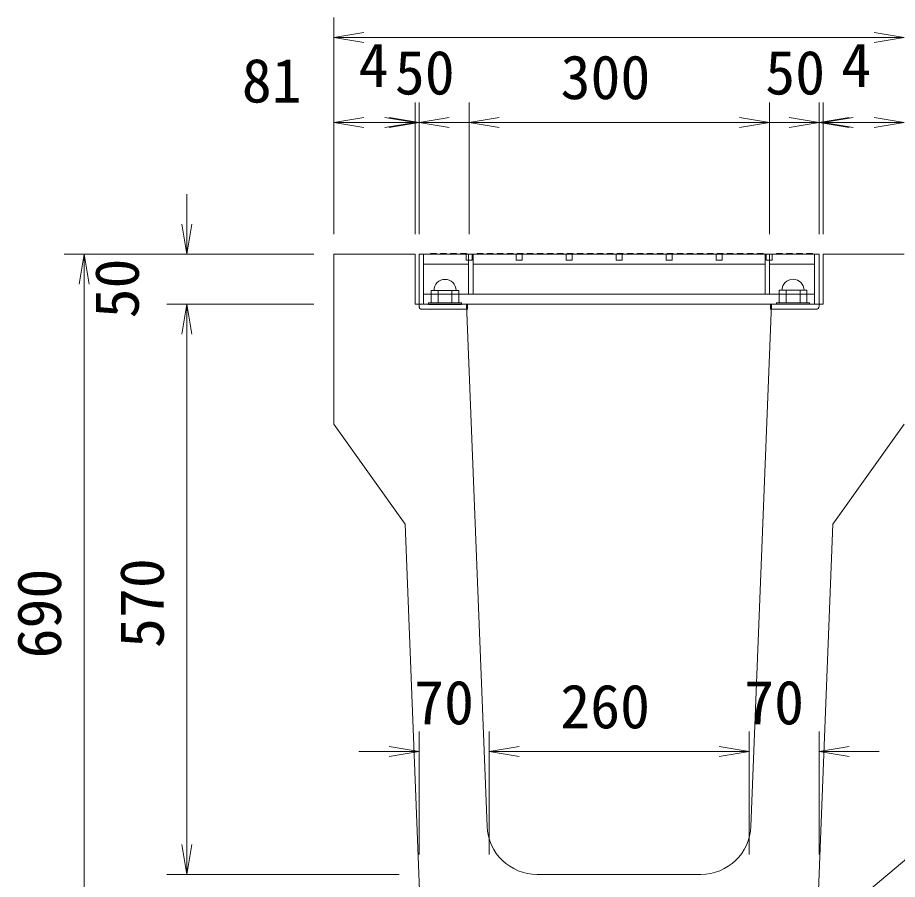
# Model space of a CAD drawing. Units: millimetres, scale not verified. Extents: x 0 to 84100, y 0 to 59400.
# Drawn here: x 55593 to 59991, y 48120 to 52428 of the extents above; entities that cross this region are included whole.
import ezdxf
from ezdxf.enums import TextEntityAlignment as Align

# ---------------------------------------------------------------- set-up
doc = ezdxf.new("R2010")
doc.units = ezdxf.units.MM
doc.header["$LTSCALE"] = 100
for name, color, linetype, lineweight in [('D-STR-DIM（寸法）', 7, 'Continuous', 18), ('D-STR-HTXT（旗揚げ）', 7, 'Continuous', 18), ('D-STR-STR2（構造物）', 4, 'Continuous', 18), ('D-STR（構造物外形線）', 1, 'Continuous', 18)]:
    doc.layers.add(name, color=color, linetype=linetype, lineweight=lineweight)
doc.styles.add('ＭＳ ゴシック', font='')
doc.styles.get('ＭＳ ゴシック').set_extended_font_data('MS Gothic')

msp = doc.modelspace()

# ---------------------------------------------------------------- linework, layer by layer
at = {"layer": 'D-STR-DIM（寸法）'}
for p, q in [((57174.4, 51344.7), (57174.4, 52427.5)), ((57174.4, 52327.5), (57324.4, 52352.5)), ((59874.4, 52352.5), (60024.4, 52327.5)), ((57324.4, 52302.5), (57174.4, 52327.5)), ((57174.4, 52327.5), (57324.4, 52327.5)), ((59874.4, 52327.5), (57324.4, 52327.5)), ((60024.4, 52327.5), (59874.4, 52302.5)), ((60024.4, 52327.5), (59874.4, 52327.5)), ((57174.4, 51344.7), (57174.4, 52003.9)), ((57579.4, 51344.7), (57579.4, 52003.9)), ((57579.4, 51344.7), (57579.4, 52003.9)), ((57599.4, 51344.7), (57599.4, 52003.9)), ((57599.4, 51344.7), (57599.4, 52003.9)), ((57849.4, 51344.7), (57849.4, 52003.9)), ((57849.4, 51344.7), (57849.4, 52003.9)), ((59350.9, 51344.7), (59350.9, 52003.9)), ((59350.9, 51344.7), (59350.9, 52003.9)), ((59599.4, 51344.7), (59599.4, 52003.9)), ((59599.4, 51344.7), (59599.4, 52003.9)), ((59619.4, 51344.7), (59619.4, 52003.9)), ((59619.4, 51344.7), (59619.4, 52003.9)), ((57174.4, 51903.9), (57324.4, 51928.9)), ((57324.4, 51878.9), (57174.4, 51903.9)), ((57174.4, 51903.9), (57324.4, 51903.9)), ((57429.4, 51903.9), (57279.4, 51903.9)), ((57449.4, 51903.9), (57299.4, 51903.9)), ((57324.4, 51903.9), (57429.4, 51903.9)), ((57429.4, 51928.9), (57579.4, 51903.9)), ((57429.4, 51928.9), (57579.4, 51903.9)), ((57579.4, 51903.9), (57429.4, 51878.9)), ((57579.4, 51903.9), (57429.4, 51903.9)), ((57579.4, 51903.9), (57429.4, 51878.9)), ((57579.4, 51903.9), (57429.4, 51903.9)), ((57449.4, 51928.9), (57599.4, 51903.9)), ((57599.4, 51903.9), (57449.4, 51878.9)), ((57599.4, 51903.9), (57449.4, 51903.9)), ((57599.4, 51903.9), (57749.4, 51928.9)), ((57749.4, 51878.9), (57599.4, 51903.9)), ((57599.4, 51903.9), (57749.4, 51903.9)), ((57749.4, 51903.9), (57899.4, 51903.9)), ((57849.4, 51903.9), (57999.4, 51928.9)), ((57849.4, 51903.9), (57999.4, 51928.9)), ((57999.4, 51878.9), (57849.4, 51903.9)), ((57849.4, 51903.9), (57999.4, 51903.9)), ((57999.4, 51878.9), (57849.4, 51903.9)), ((57849.4, 51903.9), (57999.4, 51903.9)), ((57999.4, 51903.9), (59200.9, 51903.9)), ((57999.4, 51903.9), (58149.4, 51903.9)), ((59200.9, 51903.9), (59050.9, 51903.9)), ((59200.9, 51928.9), (59350.9, 51903.9)), ((59200.9, 51928.9), (59350.9, 51903.9)), ((59350.9, 51903.9), (59200.9, 51878.9)), ((59350.9, 51903.9), (59200.9, 51903.9)), ((59350.9, 51903.9), (59200.9, 51878.9)), ((59350.9, 51903.9), (59200.9, 51903.9)), ((59449.4, 51903.9), (59299.4, 51903.9)), ((59449.4, 51928.9), (59599.4, 51903.9)), ((59599.4, 51903.9), (59449.4, 51878.9)), ((59599.4, 51903.9), (59449.4, 51903.9)), ((59599.4, 51903.9), (59749.4, 51928.9)), ((59749.4, 51878.9), (59599.4, 51903.9)), ((59599.4, 51903.9), (59749.4, 51903.9)), ((59619.4, 51903.9), (59769.4, 51928.9)), ((59619.4, 51903.9), (59769.4, 51928.9)), ((59769.4, 51878.9), (59619.4, 51903.9)), ((59619.4, 51903.9), (59769.4, 51903.9)), ((59769.4, 51878.9), (59619.4, 51903.9)), ((59619.4, 51903.9), (59769.4, 51903.9)), ((59749.4, 51903.9), (59899.4, 51903.9)), ((59769.4, 51903.9), (59919.4, 51903.9)), ((59874.4, 51903.9), (59769.4, 51903.9)), ((59874.4, 51928.9), (60024.4, 51903.9)), ((60024.4, 51903.9), (59874.4, 51878.9)), ((60024.4, 51903.9), (59874.4, 51903.9)), ((56439.6, 51394.7), (56439.6, 51544.7)), ((56439.6, 51244.7), (56414.6, 51394.7)), ((56464.6, 51394.7), (56439.6, 51244.7)), ((56439.6, 51244.7), (56439.6, 51394.7)), ((57074.4, 51244.7), (55826, 51244.7)), ((55901, 51094.7), (55926, 51244.7)), ((55926, 51244.7), (55951, 51094.7)), ((55926, 51244.7), (55926, 51094.7)), ((57074.4, 51244.7), (56339.6, 51244.7)), ((55926, 51094.7), (55926, 47944.7)), ((57798.7, 51064.1), (57660.1, 51064.1)), ((57660.1, 51064.1), (57660.1, 51001.6)), ((57694.7, 51001.6), (57694.7, 51064.1)), ((57764, 51001.6), (57764, 51064.1)), ((57798.7, 51001.6), (57798.7, 51064.1)), ((59400.1, 51064.7), (59538.6, 51064.7)), ((59400.1, 51002.2), (59400.1, 51064.7)), ((59434.7, 51002.2), (59434.7, 51064.7)), ((59504, 51002.2), (59504, 51064.7)), ((59538.6, 51064.7), (59538.6, 51002.2)), ((57074.4, 50994.7), (56339.6, 50994.7)), ((57074.4, 50994.7), (56339.6, 50994.7)), ((56414.6, 50844.7), (56439.6, 50994.7)), ((56414.6, 50844.7), (56439.6, 50994.7)), ((56439.6, 50994.7), (56464.6, 50844.7)), ((56439.6, 50994.7), (56439.6, 50844.7)), ((56439.6, 50994.7), (56464.6, 50844.7)), ((56439.6, 50994.7), (56439.6, 50844.7)), ((57811.9, 51001.6), (57646.9, 51001.6)), ((57646.9, 51001.6), (57646.9, 50994.1)), ((57646.9, 50994.1), (57729.4, 50994.1)), ((57660.1, 51001.6), (57798.7, 51001.6)), ((57729.4, 50994.1), (57811.9, 50994.1)), ((57811.9, 50994.1), (57811.9, 51001.6)), ((59386.9, 51002.2), (59551.9, 51002.2)), ((59386.9, 50994.7), (59386.9, 51002.2)), ((59469.4, 50994.7), (59386.9, 50994.7)), ((59538.6, 51002.2), (59400.1, 51002.2)), ((59551.9, 50994.7), (59469.4, 50994.7)), ((59551.9, 51002.2), (59551.9, 50994.7)), ((56439.6, 50844.7), (56439.6, 50694.7)), ((56439.6, 50844.7), (56439.6, 48294.7)), ((57599.4, 48244.7), (57599.4, 48858.8)), ((57949.4, 48244.7), (57949.4, 48858.8)), ((57949.4, 48244.7), (57949.4, 48858.8)), ((59249.4, 48244.7), (59249.4, 48858.8)), ((59249.4, 48244.7), (59249.4, 48858.8)), ((59599.4, 48244.7), (59599.4, 48858.8)), ((57449.4, 48783.8), (57599.4, 48758.8)), ((57949.4, 48758.8), (58099.4, 48783.8)), ((57949.4, 48758.8), (58099.4, 48783.8)), ((59099.4, 48783.8), (59249.4, 48758.8)), ((59099.4, 48783.8), (59249.4, 48758.8)), ((59599.4, 48758.8), (59749.4, 48783.8)), ((57449.4, 48758.8), (57299.4, 48758.8)), ((57599.4, 48758.8), (57449.4, 48733.8)), ((57599.4, 48758.8), (57449.4, 48758.8)), ((58099.4, 48733.8), (57949.4, 48758.8)), ((57949.4, 48758.8), (58099.4, 48758.8)), ((58099.4, 48733.8), (57949.4, 48758.8)), ((57949.4, 48758.8), (58099.4, 48758.8)), ((58099.4, 48758.8), (59099.4, 48758.8)), ((58099.4, 48758.8), (58249.4, 48758.8)), ((59099.4, 48758.8), (58949.4, 48758.8)), ((59249.4, 48758.8), (59099.4, 48733.8)), ((59249.4, 48758.8), (59099.4, 48758.8)), ((59249.4, 48758.8), (59099.4, 48733.8)), ((59249.4, 48758.8), (59099.4, 48758.8)), ((59749.4, 48733.8), (59599.4, 48758.8)), ((59599.4, 48758.8), (59749.4, 48758.8)), ((59749.4, 48758.8), (59899.4, 48758.8)), ((56439.6, 48144.7), (56414.6, 48294.7)), ((56464.6, 48294.7), (56439.6, 48144.7)), ((56439.6, 48144.7), (56439.6, 48294.7)), ((57499.4, 48144.7), (56339.6, 48144.7))]:
    msp.add_line(p, q, dxfattribs=at)
for centre in [(57729.4, 51064.1), (59469.4, 51064.7)]:
    msp.add_arc(centre, 55, 0, 180, dxfattribs=at)
at = {"layer": 'D-STR-HTXT（旗揚げ）'}
msp.add_line((59401.6, 47690.8), (60254.2, 48407.1), dxfattribs=at)
at = {"layer": 'D-STR-STR2（構造物）'}
for p, q in [((57621.9, 51244.7), (57599.4, 51244.7)), ((57599.4, 51244.7), (57599.4, 50984.7)), ((57621.9, 50994.7), (57621.9, 51244.7)), ((57621.9, 51244.7), (57846.9, 51244.7)), ((57656.9, 51248.2), (57656.9, 51244.7)), ((57686.9, 51248.2), (57656.9, 51248.2)), ((57686.9, 51244.7), (57686.9, 51248.2)), ((57706.9, 51248.2), (57706.9, 51244.7)), ((57736.9, 51248.2), (57706.9, 51248.2)), ((57736.9, 51244.7), (57736.9, 51248.2)), ((57756.9, 51248.2), (57756.9, 51244.7)), ((57786.9, 51248.2), (57756.9, 51248.2)), ((57786.9, 51244.7), (57786.9, 51248.2)), ((57806.9, 51248.2), (57806.9, 51244.7)), ((57836.9, 51248.2), (57806.9, 51248.2)), ((57834.4, 51214.7), (57834.4, 51244.7)), ((57834.4, 51244.7), (57864.4, 51244.7)), ((57836.9, 51244.7), (57836.9, 51248.2)), ((57846.9, 51244.7), (57869.4, 51244.7)), ((57846.9, 51044.7), (57846.9, 51244.7)), ((57864.4, 51244.7), (57864.4, 51214.7)), ((57869.4, 51244.7), (59329.4, 51244.7)), ((57869.4, 51244.7), (57869.4, 51044.7)), ((57889.4, 51248.2), (57889.4, 51244.7)), ((57919.4, 51248.2), (57889.4, 51248.2)), ((57919.4, 51244.7), (57919.4, 51248.2)), ((57939.4, 51248.2), (57939.4, 51244.7)), ((57969.4, 51248.2), (57939.4, 51248.2)), ((57969.4, 51244.7), (57969.4, 51248.2)), ((57989.4, 51248.2), (57989.4, 51244.7)), ((58019.4, 51248.2), (57989.4, 51248.2)), ((58019.4, 51244.7), (58019.4, 51248.2)), ((58039.4, 51248.2), (58039.4, 51244.7)), ((58069.4, 51248.2), (58039.4, 51248.2)), ((58069.4, 51244.7), (58069.4, 51248.2)), ((58084.4, 51214.7), (58084.4, 51244.7)), ((58084.4, 51244.7), (58114.4, 51244.7)), ((58089.4, 51248.2), (58089.4, 51244.7)), ((58119.4, 51248.2), (58089.4, 51248.2)), ((58114.4, 51244.7), (58114.4, 51214.7)), ((58119.4, 51244.7), (58119.4, 51248.2)), ((58139.4, 51248.2), (58139.4, 51244.7)), ((58169.4, 51248.2), (58139.4, 51248.2)), ((58169.4, 51244.7), (58169.4, 51248.2)), ((58189.4, 51248.2), (58189.4, 51244.7)), ((58219.4, 51248.2), (58189.4, 51248.2)), ((58219.4, 51244.7), (58219.4, 51248.2)), ((58239.4, 51248.2), (58239.4, 51244.7)), ((58269.4, 51248.2), (58239.4, 51248.2)), ((58269.4, 51244.7), (58269.4, 51248.2)), ((58289.4, 51248.2), (58289.4, 51244.7)), ((58319.4, 51248.2), (58289.4, 51248.2)), ((58319.4, 51244.7), (58319.4, 51248.2)), ((58334.4, 51214.7), (58334.4, 51244.7)), ((58334.4, 51244.7), (58364.4, 51244.7)), ((58339.4, 51248.2), (58339.4, 51244.7)), ((58369.4, 51248.2), (58339.4, 51248.2)), ((58364.4, 51244.7), (58364.4, 51214.7)), ((58369.4, 51244.7), (58369.4, 51248.2)), ((58389.4, 51248.2), (58389.4, 51244.7)), ((58419.4, 51248.2), (58389.4, 51248.2)), ((58419.4, 51244.7), (58419.4, 51248.2)), ((58439.4, 51248.2), (58439.4, 51244.7)), ((58469.4, 51248.2), (58439.4, 51248.2)), ((58469.4, 51244.7), (58469.4, 51248.2)), ((58489.4, 51248.2), (58489.4, 51244.7)), ((58519.4, 51248.2), (58489.4, 51248.2)), ((58519.4, 51244.7), (58519.4, 51248.2)), ((58539.4, 51248.2), (58539.4, 51244.7)), ((58569.4, 51248.2), (58539.4, 51248.2)), ((58569.4, 51244.7), (58569.4, 51248.2)), ((58584.4, 51214.7), (58584.4, 51244.7)), ((58584.4, 51244.7), (58614.4, 51244.7)), ((58589.4, 51248.2), (58589.4, 51244.7)), ((58619.4, 51248.2), (58589.4, 51248.2)), ((58614.4, 51244.7), (58614.4, 51214.7)), ((58619.4, 51244.7), (58619.4, 51248.2)), ((58639.4, 51248.2), (58639.4, 51244.7)), ((58669.4, 51248.2), (58639.4, 51248.2)), ((58669.4, 51244.7), (58669.4, 51248.2)), ((58689.4, 51248.2), (58689.4, 51244.7)), ((58719.4, 51248.2), (58689.4, 51248.2)), ((58719.4, 51244.7), (58719.4, 51248.2)), ((58739.4, 51248.2), (58739.4, 51244.7)), ((58769.4, 51248.2), (58739.4, 51248.2)), ((58769.4, 51244.7), (58769.4, 51248.2)), ((58789.4, 51248.2), (58789.4, 51244.7)), ((58819.4, 51248.2), (58789.4, 51248.2)), ((58819.4, 51244.7), (58819.4, 51248.2)), ((58834.4, 51214.7), (58834.4, 51244.7)), ((58834.4, 51244.7), (58864.4, 51244.7)), ((58839.4, 51248.2), (58839.4, 51244.7)), ((58869.4, 51248.2), (58839.4, 51248.2)), ((58864.4, 51244.7), (58864.4, 51214.7)), ((58869.4, 51244.7), (58869.4, 51248.2)), ((58889.4, 51248.2), (58889.4, 51244.7)), ((58919.4, 51248.2), (58889.4, 51248.2)), ((58919.4, 51244.7), (58919.4, 51248.2)), ((58939.4, 51248.2), (58939.4, 51244.7)), ((58969.4, 51248.2), (58939.4, 51248.2)), ((58969.4, 51244.7), (58969.4, 51248.2)), ((58989.4, 51248.2), (58989.4, 51244.7)), ((59019.4, 51248.2), (58989.4, 51248.2)), ((59019.4, 51244.7), (59019.4, 51248.2)), ((59039.4, 51248.2), (59039.4, 51244.7)), ((59069.4, 51248.2), (59039.4, 51248.2)), ((59069.4, 51244.7), (59069.4, 51248.2)), ((59084.4, 51214.7), (59084.4, 51244.7)), ((59084.4, 51244.7), (59114.4, 51244.7)), ((59089.4, 51248.2), (59089.4, 51244.7)), ((59119.4, 51248.2), (59089.4, 51248.2)), ((59114.4, 51244.7), (59114.4, 51214.7)), ((59119.4, 51244.7), (59119.4, 51248.2)), ((59139.4, 51248.2), (59139.4, 51244.7)), ((59169.4, 51248.2), (59139.4, 51248.2)), ((59169.4, 51244.7), (59169.4, 51248.2)), ((59189.4, 51248.2), (59189.4, 51244.7)), ((59219.4, 51248.2), (59189.4, 51248.2)), ((59219.4, 51244.7), (59219.4, 51248.2)), ((59239.4, 51248.2), (59239.4, 51244.7)), ((59269.4, 51248.2), (59239.4, 51248.2)), ((59269.4, 51244.7), (59269.4, 51248.2)), ((59289.4, 51248.2), (59289.4, 51244.7)), ((59319.4, 51248.2), (59289.4, 51248.2)), ((59319.4, 51244.7), (59319.4, 51248.2)), ((59351.9, 51244.7), (59329.4, 51244.7)), ((59329.4, 51244.7), (59329.4, 51044.7)), ((59334.4, 51214.7), (59334.4, 51244.7)), ((59334.4, 51244.7), (59364.4, 51244.7)), ((59351.9, 51244.7), (59576.9, 51244.7)), ((59351.9, 51044.7), (59351.9, 51244.7)), ((59364.4, 51244.7), (59364.4, 51214.7)), ((59386.9, 51248.2), (59386.9, 51244.7)), ((59416.9, 51248.2), (59386.9, 51248.2)), ((59416.9, 51244.7), (59416.9, 51248.2)), ((59436.9, 51248.2), (59436.9, 51244.7)), ((59466.9, 51248.2), (59436.9, 51248.2)), ((59466.9, 51244.7), (59466.9, 51248.2)), ((59486.9, 51248.2), (59486.9, 51244.7)), ((59516.9, 51248.2), (59486.9, 51248.2)), ((59516.9, 51244.7), (59516.9, 51248.2)), ((59536.9, 51248.2), (59536.9, 51244.7)), ((59566.9, 51248.2), (59536.9, 51248.2)), ((59566.9, 51244.7), (59566.9, 51248.2)), ((59576.9, 51244.7), (59599.4, 51244.7)), ((59576.9, 50994.7), (59576.9, 51244.7)), ((59599.4, 51244.7), (59599.4, 50984.7)), ((57621.9, 51194.7), (57846.9, 51194.7)), ((57864.4, 51214.7), (57834.4, 51214.7)), ((57869.4, 51194.7), (59329.4, 51194.7)), ((58114.4, 51214.7), (58084.4, 51214.7)), ((58364.4, 51214.7), (58334.4, 51214.7)), ((58614.4, 51214.7), (58584.4, 51214.7)), ((58864.4, 51214.7), (58834.4, 51214.7)), ((59114.4, 51214.7), (59084.4, 51214.7)), ((59364.4, 51214.7), (59334.4, 51214.7)), ((59351.9, 51194.7), (59576.9, 51194.7)), ((57621.9, 51044.7), (57846.9, 51044.7)), ((57869.4, 51044.7), (57846.9, 51044.7)), ((57869.4, 51044.7), (59329.4, 51044.7)), ((59329.4, 51044.7), (59351.9, 51044.7)), ((59351.9, 51044.7), (59576.9, 51044.7)), ((57841.9, 50994.7), (57621.9, 50994.7)), ((57621.9, 50994.7), (57846.9, 50994.7)), ((57841.9, 50969.7), (57841.9, 50994.7)), ((57869.4, 50994.7), (57846.9, 50994.7)), ((57869.4, 50994.7), (59329.4, 50994.7)), ((59329.4, 50994.7), (59351.9, 50994.7)), ((59351.9, 50994.7), (59576.9, 50994.7)), ((59356.9, 50994.7), (59576.9, 50994.7)), ((59356.9, 50969.7), (59356.9, 50994.7)), ((57614.4, 50969.7), (57841.9, 50969.7)), ((59584.4, 50969.7), (59356.9, 50969.7))]:
    msp.add_line(p, q, dxfattribs=at)
for centre, start, end in [((57614.4, 50984.7), 180, 270), ((59584.4, 50984.7), 270, 0)]:
    msp.add_arc(centre, 15, start, end, dxfattribs=at)
at = {"layer": 'D-STR（構造物外形線）'}
for p, q in [((57174.4, 51244.7), (57174.4, 50394.7)), ((57579.4, 51244.7), (57174.4, 51244.7)), ((57579.4, 51244.7), (57579.4, 50994.7)), ((59619.4, 51244.7), (60024.4, 51244.7)), ((59619.4, 51244.7), (59619.4, 50994.7)), ((57579.4, 50994.7), (57836.9, 50994.7)), ((57836.9, 50994.7), (57939.9, 48384.8)), ((59258.8, 48384.8), (59361.9, 50994.7)), ((59619.4, 50994.7), (59361.9, 50994.7)), ((57174.4, 50394.7), (57530.3, 49894.7)), ((59668.4, 49894.7), (60024.4, 50394.7)), ((57530.3, 49894.7), (57608.6, 47910.4)), ((59590.1, 47910.4), (59668.4, 49894.7)), ((58189.7, 48144.7), (59009, 48144.7))]:
    msp.add_line(p, q, dxfattribs=at)
for centre, start, end in [((58189.7, 48394.7), 182.2605, 270), ((59009, 48394.7), 270, 357.7395)]:
    msp.add_arc(centre, 250, start, end, dxfattribs=at)

# ---------------------------------------------------------------- texts
at = {"layer": 'D-STR-DIM（寸法）', "style": 'ＭＳ ゴシック'}
for s, p in [('4', (57297.1, 52015)), ('4', (59709.8, 52015)), ('50', (57478.7, 51977.2)), ('50', (59330.2, 51977.2)), ('81', (56713.8, 51937)), ('300', (58307, 51953.9)), ('70', (57574.9, 48828.7)), ('260', (58305.5, 48808.8)), ('70', (59224.9, 48828.7))]:
    msp.add_text(s, height=219.9, dxfattribs=at).set_placement(p, align=Align.BOTTOM_LEFT)
for s, p in [('50', (56264.6, 50924)), ('570', (56389.6, 49276.5)), ('690', (55876, 49224.2))]:
    msp.add_text(s, height=219.9, rotation=90, dxfattribs=at).set_placement(p, align=Align.BOTTOM_LEFT)

doc.saveas('drawing.dxf')
